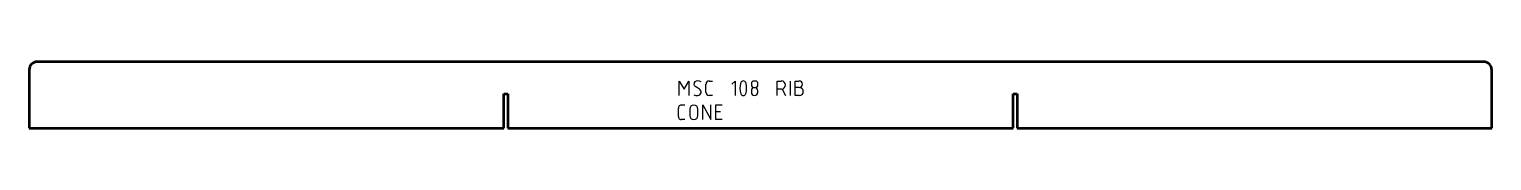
# Model space of a CAD drawing. Header units: millimetres. Extents: x 1 to 1101, y 0 to 50.
import ezdxf

# ---------------------------------------------------------------- set-up
doc = ezdxf.new("R2010")
doc.units = ezdxf.units.MM
doc.layers.add('IV_MARK_SURFACE', color=2, linetype='Continuous', lineweight=25)
doc.layers.add('IV_OUTER_PROFILE', color=7, linetype='Continuous', lineweight=50)

msp = doc.modelspace()

# ---------------------------------------------------------------- linework, layer by layer
at = {"layer": 'IV_MARK_SURFACE'}
for p, q in [((490.1, 24.6), (490.1, 35.5)), ((490.1, 35.5), (493.8, 29.4)), ((493.8, 29.4), (497.4, 35.5)), ((497.4, 35.5), (497.4, 24.6)), ((510.2, 27), (510.2, 33.1)), ((512.7, 35.5), (515.1, 35.5)), ((529.8, 33.1), (532.2, 35.5)), ((532.2, 35.5), (532.2, 24.6)), ((544.4, 33.7), (544.4, 32.5)), ((547.5, 35.5), (546.2, 35.5)), ((549.3, 32.5), (549.3, 33.7)), ((563.9, 29.4), (563.9, 35.5)), ((563.9, 35.5), (567, 35.5)), ((573.7, 24.6), (573.7, 35.5)), ((577.3, 30.7), (577.3, 35.5)), ((577.3, 35.5), (580.4, 35.5)), ((505.4, 29.4), (502.3, 31.3)), ((515.1, 24.6), (512.7, 24.6)), ((544.4, 28.2), (544.4, 27)), ((546.2, 30.7), (546.8, 30.7)), ((546.8, 30.7), (547.5, 30.7)), ((549.3, 27), (549.3, 28.2)), ((567, 29.4), (563.9, 29.4)), ((563.9, 24.6), (563.9, 29.4)), ((567.6, 29.4), (570, 24.6)), ((577.3, 24.6), (577.3, 30.7)), ((580.4, 30.7), (577.3, 30.7)), ((580.4, 24.6), (577.3, 24.6)), ((489.5, 8.9), (489.5, 15)), ((491.9, 17.5), (494.4, 17.5)), ((498, 14.4), (498, 9.5)), ((504.1, 9.5), (504.1, 14.4)), ((507.8, 6.5), (507.8, 17.5)), ((507.8, 17.5), (513.9, 6.5)), ((513.9, 6.5), (513.9, 17.5)), ((517.6, 12.6), (517.6, 17.5)), ((517.6, 17.5), (522.4, 17.5)), ((517.6, 6.5), (517.6, 12.6)), ((517.6, 12.6), (521.2, 12.6)), ((494.4, 6.5), (491.9, 6.5)), ((522.4, 6.5), (517.6, 6.5))]:
    msp.add_line(p, q, dxfattribs=at)
for centre, radius, start, end in [((503.6, 33.4), 2.43, 139.6263, 239.2984), ((504.1, 30.4), 5.15, 61.7153, 118.2847), ((512.7, 33.1), 2.44, 90, 180), ((551.2, 30.1), 15.4, 163.8661, 196.1339), ((538.3, 33.6), 1.98, 22.4119, 157.5881), ((525.4, 30.1), 15.4, 343.8661, 16.1339), ((546.2, 33.7), 1.83, 90, 180), ((547.5, 33.7), 1.83, 0, 90), ((567, 32.5), 3.05, 270, 90), ((580.4, 33.1), 2.44, 270, 90), ((503.4, 28.6), 4.1, 236.4174, 280.9627), ((504, 27.2), 2.62, 272.3685, 59.559), ((512.7, 27), 2.44, 180, 270), ((538.3, 26.6), 1.99, 203.0373, 336.9627), ((546.2, 32.5), 1.83, 180, 270), ((546.8, 28.2), 2.44, 90, 180), ((546.8, 27), 2.44, 180, 0), ((546.8, 28.2), 2.44, 0, 90), ((547.5, 32.5), 1.83, 270, 0), ((580.4, 27.6), 3.05, 270, 90), ((491.9, 15), 2.44, 90, 180), ((501.1, 14.4), 3.05, 0, 180), ((491.9, 8.9), 2.44, 180, 270), ((501.1, 9.5), 3.05, 180, 0)]:
    msp.add_arc(centre, radius, start, end, dxfattribs=at)
at = {"layer": 'IV_OUTER_PROFILE'}
for p, q in [((1.2, 44), (1.2, 0)), ((1095.2, 50), (7.2, 50)), ((1101.2, 0), (1101.2, 44)), ((358.1, 0), (358.1, 26)), ((358.1, 26), (361.2, 26)), ((361.2, 26), (361.2, 0)), ((741.2, 0), (741.2, 26)), ((741.2, 26), (744.3, 26)), ((744.3, 26), (744.3, 0)), ((1.2, 0), (358.1, 0)), ((361.2, 0), (741.2, 0)), ((744.3, 0), (1101.2, 0))]:
    msp.add_line(p, q, dxfattribs=at)
for centre, start, end in [((7.2, 44), 90, 180), ((1095.2, 44), 0, 90)]:
    msp.add_arc(centre, 6, start, end, dxfattribs=at)

doc.saveas('drawing.dxf')
